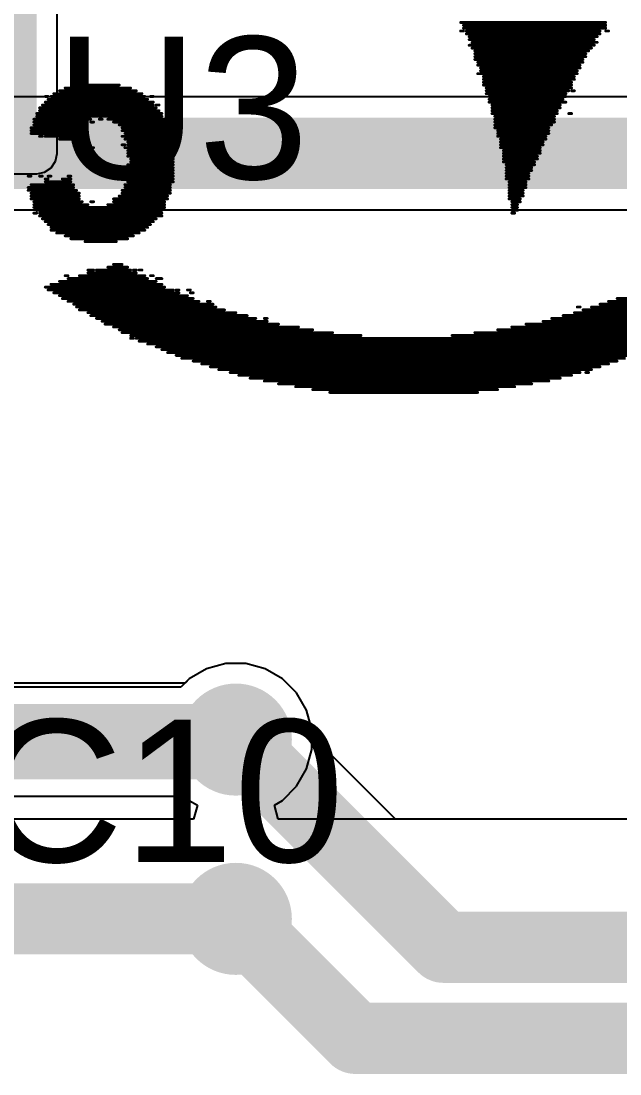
# Model space of a CAD drawing. Header units: millimetres. Extents: x -0.34 to 3.69, y -0.26 to 2.67.
# Drawn here: x 1.4395 to 1.65, y -0.2265 to 0.1435 of the extents above; entities that cross this region are included whole.
import ezdxf

# ---------------------------------------------------------------- set-up
doc = ezdxf.new("R2010")
doc.units = ezdxf.units.MM
doc.header["$MEASUREMENT"] = 0
for name, color, linetype in [('BottomLayer', 5, 'Continuous'), ('BottomOverlay', 54, 'Continuous'), ('TopLayer', 1, 'Continuous'), ('TopOverlay', 2, 'Continuous'), ('ViaHoleLayer', 16, 'Continuous')]:
    doc.layers.add(name, color=color, linetype=linetype)
doc.styles.add('Arial', font='', dxfattribs={"height": 0.2})
doc.styles.get('Arial').set_extended_font_data('Arial')

msp = doc.modelspace()

# ---------------------------------------------------------------- hatches: boundary and pattern name
at = {"layer": 'BottomLayer'}
h = msp.add_hatch(color=5, dxfattribs=at)
edge = h.paths.add_edge_path()
edge.add_arc((1.515, -0.109), 0.01969, 0, 360)
h = msp.add_hatch(color=5, dxfattribs=at)
edge = h.paths.add_edge_path()
edge.add_arc((1.515, -0.172), 0.01969, 0, 360)
at = {"layer": 'TopLayer'}
msp.add_hatch(color=1, dxfattribs=at).paths.add_polyline_path([(1.16129, 0.097), (1.445, 0.097), (1.445, 0.272), (1.16129, 0.272)])
h = msp.add_hatch(color=1, dxfattribs=at)
edge = h.paths.add_edge_path()
edge.add_arc((1.515, -0.109), 0.01969, 0, 360)
h = msp.add_hatch(color=1, dxfattribs=at)
edge = h.paths.add_edge_path()
edge.add_arc((1.515, -0.172), 0.01969, 0, 360)
at = {"layer": 'ViaHoleLayer'}
h = msp.add_hatch(color=16, dxfattribs=at)
edge = h.paths.add_edge_path()
edge.add_arc((1.515, -0.109), 0.00984, 0, 360)
h = msp.add_hatch(color=16, dxfattribs=at)
edge = h.paths.add_edge_path()
edge.add_arc((1.515, -0.172), 0.00984, 0, 360)

# ---------------------------------------------------------------- linework, layer by layer
at = {"layer": 'BottomLayer'}
for p, q in [((2.26056, 0.11688), (1.02024, 0.11688)), ((1.38785, 0.07712), (2.26056, 0.07712)), ((1.5047, -0.08413), (1.49862, -0.08765)), ((1.51149, -0.08231), (1.5047, -0.08413)), ((1.51851, -0.08231), (1.51149, -0.08231)), ((1.5253, -0.08413), (1.51851, -0.08231)), ((1.53138, -0.08765), (1.5253, -0.08413)), ((1.49862, -0.08765), (1.49714, -0.08912)), ((1.53635, -0.09262), (1.53138, -0.08765)), ((1.49714, -0.08912), (1.4145, -0.08912)), ((1.53987, -0.0987), (1.53635, -0.09262)), ((1.54168, -0.10549), (1.53987, -0.0987)), ((1.54168, -0.10757), (1.54168, -0.10549)), ((1.57112, -0.137), (1.54168, -0.10757)), ((1.4145, -0.12888), (1.49714, -0.12888)), ((1.49714, -0.12888), (1.49862, -0.13035)), ((1.49862, -0.13035), (1.50147, -0.132)), ((1.50147, -0.132), (1.50013, -0.137)), ((1.50013, -0.137), (1.34119, -0.137)), ((2.84944, -0.137), (1.57112, -0.137))]:
    msp.add_line(p, q, dxfattribs=at)
at = {"layer": 'BottomLayer', "const_width": 0.025}
for points in [[(1.012, 0.097), (2.272, 0.097)], [(1.39, -0.109), (1.515, -0.109)], [(1.515, -0.109), (1.588, -0.182)], [(1.39, -0.172), (1.515, -0.172)], [(1.515, -0.172), (1.557, -0.214)], [(1.588, -0.182), (3.01436, -0.182)], [(1.557, -0.214), (3.02761, -0.214)]]:
    msp.add_lwpolyline(points, dxfattribs=at)
at = {"layer": 'BottomLayer', "const_width": 0.0125}
for points in [[(1.50875, -0.109, 1), (1.52125, -0.109, 1)], [(1.50875, -0.109, 1), (1.52125, -0.109, 1)], [(1.50875, -0.172, 1), (1.52125, -0.172, 1)], [(1.50875, -0.172, 1), (1.52125, -0.172, 1)], [(1.58175, -0.182, 1), (1.59425, -0.182, 1)], [(1.58175, -0.182, 1), (1.59425, -0.182, 1)], [(1.55075, -0.214, 1), (1.56325, -0.214, 1)], [(1.55075, -0.214, 1), (1.56325, -0.214, 1)]]:
    msp.add_lwpolyline(points, format="xyb", close=True, dxfattribs=at)
at = {"layer": 'BottomOverlay', "const_width": 0.001}
for points in [[(1.594, 0.143), (1.645, 0.143)], [(1.595, 0.142), (1.645, 0.142)], [(1.595, 0.141), (1.645, 0.141)], [(1.594, 0.14), (1.595, 0.14)], [(1.596, 0.14), (1.643, 0.14)], [(1.596, 0.139), (1.643, 0.139)], [(1.597, 0.138), (1.642, 0.138)], [(1.597, 0.137), (1.641, 0.137)], [(1.645, 0.14), (1.646, 0.14)], [(1.597, 0.135), (1.641, 0.135)], [(1.598, 0.136), (1.642, 0.136)], [(1.598, 0.134), (1.64, 0.134)], [(1.599, 0.133), (1.639, 0.133)], [(1.599, 0.132), (1.638, 0.132)], [(1.599, 0.131), (1.638, 0.131)], [(1.599, 0.13), (1.637, 0.13)], [(1.6, 0.129), (1.637, 0.129)], [(1.6, 0.128), (1.636, 0.128)], [(1.601, 0.127), (1.636, 0.127)], [(1.601, 0.126), (1.635, 0.126)], [(1.6, 0.125), (1.635, 0.125)], [(1.602, 0.124), (1.634, 0.124)], [(1.602, 0.123), (1.634, 0.123)], [(1.602, 0.122), (1.633, 0.122)], [(1.451, 0.118), (1.482, 0.118)], [(1.453, 0.119), (1.48, 0.119)], [(1.455, 0.12), (1.478, 0.12)], [(1.459, 0.121), (1.474, 0.121)], [(1.602, 0.121), (1.633, 0.121)], [(1.603, 0.12), (1.633, 0.12)], [(1.603, 0.119), (1.632, 0.119)], [(1.603, 0.118), (1.631, 0.118)], [(1.633, 0.119), (1.634, 0.119)], [(1.448, 0.117), (1.449, 0.117)], [(1.448, 0.115), (1.486, 0.115)], [(1.449, 0.116), (1.484, 0.116)], [(1.45, 0.117), (1.483, 0.117)], [(1.485, 0.117), (1.486, 0.117)], [(1.604, 0.117), (1.631, 0.117)], [(1.604, 0.116), (1.63, 0.116)], [(1.604, 0.115), (1.631, 0.115)], [(1.445, 0.111), (1.489, 0.111)], [(1.446, 0.113), (1.487, 0.113)], [(1.446, 0.112), (1.488, 0.112)], [(1.447, 0.114), (1.486, 0.114)], [(1.487, 0.114), (1.488, 0.114)], [(1.605, 0.114), (1.629, 0.114)], [(1.605, 0.113), (1.629, 0.113)], [(1.605, 0.112), (1.628, 0.112)], [(1.605, 0.111), (1.628, 0.111)], [(1.632, 0.111), (1.633, 0.111)], [(1.444, 0.109), (1.464, 0.109)], [(1.444, 0.108), (1.462, 0.108)], [(1.444, 0.107), (1.46, 0.107)], [(1.445, 0.11), (1.489, 0.11)], [(1.464, 0.108), (1.465, 0.108)], [(1.467, 0.109), (1.468, 0.109)], [(1.47, 0.109), (1.49, 0.109)], [(1.472, 0.108), (1.49, 0.108)], [(1.474, 0.107), (1.492, 0.107)], [(1.606, 0.11), (1.627, 0.11)], [(1.606, 0.109), (1.627, 0.109)], [(1.606, 0.108), (1.627, 0.108)], [(1.606, 0.107), (1.626, 0.107)], [(1.443, 0.106), (1.459, 0.106)], [(1.443, 0.105), (1.459, 0.105)], [(1.443, 0.104), (1.459, 0.104)], [(1.46, 0.105), (1.461, 0.105)], [(1.475, 0.106), (1.491, 0.106)], [(1.475, 0.105), (1.492, 0.105)], [(1.476, 0.104), (1.492, 0.104)], [(1.606, 0.106), (1.625, 0.106)], [(1.607, 0.105), (1.625, 0.105)], [(1.607, 0.104), (1.625, 0.104)], [(1.446, 0.103), (1.447, 0.103)], [(1.448, 0.103), (1.458, 0.103)], [(1.453, 0.102), (1.458, 0.102)], [(1.458, 0.101), (1.459, 0.101)], [(1.475, 0.103), (1.492, 0.103)], [(1.475, 0.1), (1.476, 0.1)], [(1.476, 0.102), (1.492, 0.102)], [(1.477, 0.101), (1.492, 0.101)], [(1.477, 0.1), (1.493, 0.1)], [(1.607, 0.103), (1.624, 0.103)], [(1.608, 0.102), (1.624, 0.102)], [(1.608, 0.101), (1.623, 0.101)], [(1.608, 0.1), (1.623, 0.1)], [(1.464, 0.099), (1.465, 0.099)], [(1.476, 0.099), (1.493, 0.099)], [(1.477, 0.098), (1.493, 0.098)], [(1.477, 0.097), (1.493, 0.097)], [(1.477, 0.096), (1.493, 0.096)], [(1.608, 0.099), (1.622, 0.099)], [(1.609, 0.098), (1.622, 0.098)], [(1.609, 0.097), (1.622, 0.097)], [(1.609, 0.096), (1.621, 0.096)], [(1.477, 0.093), (1.493, 0.093)], [(1.477, 0.092), (1.493, 0.092)], [(1.478, 0.095), (1.493, 0.095)], [(1.478, 0.094), (1.493, 0.094)], [(1.609, 0.095), (1.621, 0.095)], [(1.609, 0.094), (1.62, 0.094)], [(1.61, 0.093), (1.62, 0.093)], [(1.61, 0.092), (1.619, 0.092)], [(1.442, 0.089), (1.443, 0.089)], [(1.446, 0.089), (1.447, 0.089)], [(1.449, 0.089), (1.45, 0.089)], [(1.456, 0.089), (1.457, 0.089)], [(1.477, 0.091), (1.493, 0.091)], [(1.477, 0.09), (1.493, 0.09)], [(1.477, 0.089), (1.493, 0.089)], [(1.61, 0.091), (1.619, 0.091)], [(1.61, 0.09), (1.618, 0.09)], [(1.61, 0.089), (1.618, 0.089)], [(1.442, 0.085), (1.458, 0.085)], [(1.443, 0.086), (1.458, 0.086)], [(1.448, 0.088), (1.449, 0.088)], [(1.448, 0.087), (1.457, 0.087)], [(1.454, 0.088), (1.457, 0.088)], [(1.476, 0.086), (1.492, 0.086)], [(1.476, 0.085), (1.492, 0.085)], [(1.477, 0.088), (1.493, 0.088)], [(1.477, 0.087), (1.493, 0.087)], [(1.61, 0.088), (1.618, 0.088)], [(1.611, 0.087), (1.617, 0.087)], [(1.611, 0.086), (1.617, 0.086)], [(1.611, 0.085), (1.617, 0.085)], [(1.442, 0.084), (1.459, 0.084)], [(1.443, 0.083), (1.46, 0.083)], [(1.443, 0.082), (1.46, 0.082)], [(1.443, 0.081), (1.46, 0.081)], [(1.472, 0.081), (1.491, 0.081)], [(1.474, 0.082), (1.491, 0.082)], [(1.475, 0.084), (1.492, 0.084)], [(1.475, 0.083), (1.492, 0.083)], [(1.611, 0.084), (1.616, 0.084)], [(1.611, 0.083), (1.616, 0.083)], [(1.611, 0.082), (1.616, 0.082)], [(1.611, 0.081), (1.615, 0.081)], [(1.444, 0.08), (1.461, 0.08)], [(1.444, 0.079), (1.463, 0.079)], [(1.444, 0.078), (1.49, 0.078)], [(1.464, 0.08), (1.465, 0.08)], [(1.47, 0.079), (1.49, 0.079)], [(1.472, 0.08), (1.49, 0.08)], [(1.612, 0.08), (1.615, 0.08)], [(1.612, 0.079), (1.614, 0.079)], [(1.612, 0.078), (1.614, 0.078)], [(1.444, 0.076), (1.445, 0.076)], [(1.445, 0.077), (1.489, 0.077)], [(1.446, 0.076), (1.489, 0.076)], [(1.446, 0.075), (1.489, 0.075)], [(1.447, 0.074), (1.487, 0.074)], [(1.612, 0.077), (1.614, 0.077)], [(1.612, 0.076), (1.613, 0.076)], [(1.448, 0.073), (1.486, 0.073)], [(1.449, 0.072), (1.485, 0.072)], [(1.45, 0.071), (1.484, 0.071)], [(1.45, 0.07), (1.483, 0.07)], [(1.452, 0.069), (1.481, 0.069)], [(1.455, 0.068), (1.479, 0.068)], [(1.457, 0.067), (1.477, 0.067)], [(1.462, 0.066), (1.473, 0.066)], [(1.463, 0.056), (1.465, 0.056)], [(1.463, 0.055), (1.48, 0.055)], [(1.466, 0.056), (1.478, 0.056)], [(1.47, 0.057), (1.477, 0.057)], [(1.472, 0.058), (1.475, 0.058)], [(1.479, 0.056), (1.48, 0.056)], [(1.481, 0.056), (1.482, 0.056)], [(1.453, 0.052), (1.487, 0.052)], [(1.455, 0.054), (1.456, 0.054)], [(1.456, 0.053), (1.484, 0.053)], [(1.46, 0.054), (1.483, 0.054)], [(1.485, 0.054), (1.486, 0.054)], [(1.487, 0.053), (1.489, 0.053)], [(1.448, 0.05), (1.49, 0.05)], [(1.449, 0.049), (1.493, 0.049)], [(1.45, 0.051), (1.489, 0.051)], [(1.451, 0.048), (1.495, 0.048)], [(1.494, 0.049), (1.495, 0.049)], [(1.498, 0.049), (1.499, 0.049)], [(1.499, 0.048), (1.5, 0.048)], [(1.453, 0.047), (1.498, 0.047)], [(1.454, 0.046), (1.5, 0.046)], [(1.456, 0.045), (1.502, 0.045)], [(1.458, 0.044), (1.507, 0.044)], [(1.505, 0.045), (1.506, 0.045)], [(1.643, 0.044), (1.692, 0.044)], [(1.646, 0.045), (1.696, 0.045)], [(1.649, 0.046), (1.696, 0.046)], [(1.459, 0.043), (1.508, 0.043)], [(1.46, 0.042), (1.511, 0.042)], [(1.463, 0.041), (1.515, 0.041)], [(1.634, 0.041), (1.687, 0.041)], [(1.635, 0.043), (1.636, 0.043)], [(1.637, 0.042), (1.689, 0.042)], [(1.64, 0.043), (1.691, 0.043)], [(1.464, 0.04), (1.519, 0.04)], [(1.466, 0.039), (1.522, 0.039)], [(1.468, 0.038), (1.526, 0.038)], [(1.469, 0.037), (1.53, 0.037)], [(1.525, 0.039), (1.526, 0.039)], [(1.617, 0.037), (1.68, 0.037)], [(1.623, 0.038), (1.682, 0.038)], [(1.626, 0.039), (1.683, 0.039)], [(1.63, 0.04), (1.685, 0.04)], [(1.472, 0.036), (1.537, 0.036)], [(1.474, 0.035), (1.542, 0.035)], [(1.475, 0.034), (1.549, 0.034)], [(1.478, 0.033), (1.559, 0.033)], [(1.591, 0.033), (1.672, 0.033)], [(1.599, 0.034), (1.674, 0.034)], [(1.607, 0.035), (1.676, 0.035)], [(1.612, 0.036), (1.678, 0.036)], [(1.478, 0.032), (1.479, 0.032)], [(1.48, 0.032), (1.669, 0.032)], [(1.481, 0.031), (1.667, 0.031)], [(1.484, 0.03), (1.665, 0.03)], [(1.487, 0.029), (1.663, 0.029)], [(1.489, 0.028), (1.66, 0.028)], [(1.491, 0.027), (1.657, 0.027)], [(1.494, 0.026), (1.655, 0.026)], [(1.496, 0.025), (1.652, 0.025)], [(1.5, 0.024), (1.649, 0.024)], [(1.503, 0.023), (1.646, 0.023)], [(1.506, 0.022), (1.643, 0.022)], [(1.509, 0.021), (1.64, 0.021)], [(1.513, 0.02), (1.636, 0.02)], [(1.516, 0.019), (1.633, 0.019)], [(1.638, 0.02), (1.639, 0.02)], [(1.52, 0.018), (1.629, 0.018)], [(1.525, 0.017), (1.625, 0.017)], [(1.53, 0.016), (1.619, 0.016)], [(1.536, 0.015), (1.613, 0.015)], [(1.542, 0.014), (1.607, 0.014)], [(1.548, 0.013), (1.6, 0.013)]]:
    msp.add_lwpolyline(points, dxfattribs=at)
at = {"layer": 'BottomOverlay', "const_width": 0.0005}
for points in [[(1.59375, 0.143, 1), (1.59425, 0.143, 1)], [(1.59475, 0.142, 1), (1.59525, 0.142, 1)], [(1.59475, 0.141, 1), (1.59525, 0.141, 1)], [(1.64475, 0.143, 1), (1.64525, 0.143, 1)], [(1.64475, 0.142, 1), (1.64525, 0.142, 1)], [(1.64475, 0.141, 1), (1.64525, 0.141, 1)], [(1.59375, 0.14, 1), (1.59425, 0.14, 1)], [(1.59475, 0.14, 1), (1.59525, 0.14, 1)], [(1.59575, 0.14, 1), (1.59625, 0.14, 1)], [(1.59575, 0.139, 1), (1.59625, 0.139, 1)], [(1.59675, 0.138, 1), (1.59725, 0.138, 1)], [(1.59675, 0.137, 1), (1.59725, 0.137, 1)], [(1.64075, 0.137, 1), (1.64125, 0.137, 1)], [(1.64175, 0.138, 1), (1.64225, 0.138, 1)], [(1.64275, 0.14, 1), (1.64325, 0.14, 1)], [(1.64275, 0.139, 1), (1.64325, 0.139, 1)], [(1.64475, 0.14, 1), (1.64525, 0.14, 1)], [(1.64575, 0.14, 1), (1.64625, 0.14, 1)], [(1.59675, 0.135, 1), (1.59725, 0.135, 1)], [(1.59775, 0.136, 1), (1.59825, 0.136, 1)], [(1.59775, 0.134, 1), (1.59825, 0.134, 1)], [(1.59875, 0.133, 1), (1.59925, 0.133, 1)], [(1.63875, 0.133, 1), (1.63925, 0.133, 1)], [(1.63975, 0.134, 1), (1.64025, 0.134, 1)], [(1.64075, 0.135, 1), (1.64125, 0.135, 1)], [(1.64175, 0.136, 1), (1.64225, 0.136, 1)], [(1.59875, 0.132, 1), (1.59925, 0.132, 1)], [(1.59875, 0.131, 1), (1.59925, 0.131, 1)], [(1.59875, 0.13, 1), (1.59925, 0.13, 1)], [(1.63675, 0.13, 1), (1.63725, 0.13, 1)], [(1.63675, 0.129, 1), (1.63725, 0.129, 1)], [(1.63775, 0.132, 1), (1.63825, 0.132, 1)], [(1.63775, 0.131, 1), (1.63825, 0.131, 1)], [(1.59975, 0.129, 1), (1.60025, 0.129, 1)], [(1.59975, 0.128, 1), (1.60025, 0.128, 1)], [(1.60075, 0.127, 1), (1.60125, 0.127, 1)], [(1.60075, 0.126, 1), (1.60125, 0.126, 1)], [(1.63475, 0.126, 1), (1.63525, 0.126, 1)], [(1.63575, 0.128, 1), (1.63625, 0.128, 1)], [(1.63575, 0.127, 1), (1.63625, 0.127, 1)], [(1.59975, 0.125, 1), (1.60025, 0.125, 1)], [(1.60175, 0.124, 1), (1.60225, 0.124, 1)], [(1.60175, 0.123, 1), (1.60225, 0.123, 1)], [(1.60175, 0.122, 1), (1.60225, 0.122, 1)], [(1.63275, 0.122, 1), (1.63325, 0.122, 1)], [(1.63375, 0.124, 1), (1.63425, 0.124, 1)], [(1.63375, 0.123, 1), (1.63425, 0.123, 1)], [(1.63475, 0.125, 1), (1.63525, 0.125, 1)], [(1.45075, 0.118, 1), (1.45125, 0.118, 1)], [(1.45275, 0.119, 1), (1.45325, 0.119, 1)], [(1.45475, 0.12, 1), (1.45525, 0.12, 1)], [(1.45875, 0.121, 1), (1.45925, 0.121, 1)], [(1.47375, 0.121, 1), (1.47425, 0.121, 1)], [(1.47775, 0.12, 1), (1.47825, 0.12, 1)], [(1.47975, 0.119, 1), (1.48025, 0.119, 1)], [(1.48175, 0.118, 1), (1.48225, 0.118, 1)], [(1.60175, 0.121, 1), (1.60225, 0.121, 1)], [(1.60275, 0.12, 1), (1.60325, 0.12, 1)], [(1.60275, 0.119, 1), (1.60325, 0.119, 1)], [(1.60275, 0.118, 1), (1.60325, 0.118, 1)], [(1.63075, 0.118, 1), (1.63125, 0.118, 1)], [(1.63175, 0.119, 1), (1.63225, 0.119, 1)], [(1.63275, 0.121, 1), (1.63325, 0.121, 1)], [(1.63275, 0.12, 1), (1.63325, 0.12, 1)], [(1.63275, 0.119, 1), (1.63325, 0.119, 1)], [(1.63375, 0.119, 1), (1.63425, 0.119, 1)], [(1.44775, 0.117, 1), (1.44825, 0.117, 1)], [(1.44775, 0.115, 1), (1.44825, 0.115, 1)], [(1.44875, 0.117, 1), (1.44925, 0.117, 1)], [(1.44875, 0.116, 1), (1.44925, 0.116, 1)], [(1.44975, 0.117, 1), (1.45025, 0.117, 1)], [(1.48275, 0.117, 1), (1.48325, 0.117, 1)], [(1.48375, 0.116, 1), (1.48425, 0.116, 1)], [(1.48475, 0.117, 1), (1.48525, 0.117, 1)], [(1.48575, 0.117, 1), (1.48625, 0.117, 1)], [(1.48575, 0.115, 1), (1.48625, 0.115, 1)], [(1.60375, 0.117, 1), (1.60425, 0.117, 1)], [(1.60375, 0.116, 1), (1.60425, 0.116, 1)], [(1.60375, 0.115, 1), (1.60425, 0.115, 1)], [(1.62975, 0.116, 1), (1.63025, 0.116, 1)], [(1.63075, 0.117, 1), (1.63125, 0.117, 1)], [(1.63075, 0.115, 1), (1.63125, 0.115, 1)], [(1.44475, 0.111, 1), (1.44525, 0.111, 1)], [(1.44575, 0.113, 1), (1.44625, 0.113, 1)], [(1.44575, 0.112, 1), (1.44625, 0.112, 1)], [(1.44675, 0.114, 1), (1.44725, 0.114, 1)], [(1.48575, 0.114, 1), (1.48625, 0.114, 1)], [(1.48675, 0.114, 1), (1.48725, 0.114, 1)], [(1.48675, 0.113, 1), (1.48725, 0.113, 1)], [(1.48775, 0.114, 1), (1.48825, 0.114, 1)], [(1.48775, 0.112, 1), (1.48825, 0.112, 1)], [(1.48875, 0.111, 1), (1.48925, 0.111, 1)], [(1.60475, 0.114, 1), (1.60525, 0.114, 1)], [(1.60475, 0.113, 1), (1.60525, 0.113, 1)], [(1.60475, 0.112, 1), (1.60525, 0.112, 1)], [(1.60475, 0.111, 1), (1.60525, 0.111, 1)], [(1.62775, 0.112, 1), (1.62825, 0.112, 1)], [(1.62775, 0.111, 1), (1.62825, 0.111, 1)], [(1.62875, 0.114, 1), (1.62925, 0.114, 1)], [(1.62875, 0.113, 1), (1.62925, 0.113, 1)], [(1.63175, 0.111, 1), (1.63225, 0.111, 1)], [(1.63275, 0.111, 1), (1.63325, 0.111, 1)], [(1.44375, 0.109, 1), (1.44425, 0.109, 1)], [(1.44375, 0.108, 1), (1.44425, 0.108, 1)], [(1.44375, 0.107, 1), (1.44425, 0.107, 1)], [(1.44475, 0.11, 1), (1.44525, 0.11, 1)], [(1.45975, 0.107, 1), (1.46025, 0.107, 1)], [(1.46175, 0.108, 1), (1.46225, 0.108, 1)], [(1.46375, 0.109, 1), (1.46425, 0.109, 1)], [(1.46375, 0.108, 1), (1.46425, 0.108, 1)], [(1.46475, 0.108, 1), (1.46525, 0.108, 1)], [(1.46675, 0.109, 1), (1.46725, 0.109, 1)], [(1.46775, 0.109, 1), (1.46825, 0.109, 1)], [(1.46975, 0.109, 1), (1.47025, 0.109, 1)], [(1.47175, 0.108, 1), (1.47225, 0.108, 1)], [(1.47375, 0.107, 1), (1.47425, 0.107, 1)], [(1.48875, 0.11, 1), (1.48925, 0.11, 1)], [(1.48975, 0.109, 1), (1.49025, 0.109, 1)], [(1.48975, 0.108, 1), (1.49025, 0.108, 1)], [(1.49175, 0.107, 1), (1.49225, 0.107, 1)], [(1.60575, 0.11, 1), (1.60625, 0.11, 1)], [(1.60575, 0.109, 1), (1.60625, 0.109, 1)], [(1.60575, 0.108, 1), (1.60625, 0.108, 1)], [(1.60575, 0.107, 1), (1.60625, 0.107, 1)], [(1.62575, 0.107, 1), (1.62625, 0.107, 1)], [(1.62675, 0.11, 1), (1.62725, 0.11, 1)], [(1.62675, 0.109, 1), (1.62725, 0.109, 1)], [(1.62675, 0.108, 1), (1.62725, 0.108, 1)], [(1.44275, 0.106, 1), (1.44325, 0.106, 1)], [(1.44275, 0.105, 1), (1.44325, 0.105, 1)], [(1.44275, 0.104, 1), (1.44325, 0.104, 1)], [(1.45875, 0.106, 1), (1.45925, 0.106, 1)], [(1.45875, 0.105, 1), (1.45925, 0.105, 1)], [(1.45875, 0.104, 1), (1.45925, 0.104, 1)], [(1.45975, 0.105, 1), (1.46025, 0.105, 1)], [(1.46075, 0.105, 1), (1.46125, 0.105, 1)], [(1.47475, 0.106, 1), (1.47525, 0.106, 1)], [(1.47475, 0.105, 1), (1.47525, 0.105, 1)], [(1.47575, 0.104, 1), (1.47625, 0.104, 1)], [(1.49075, 0.106, 1), (1.49125, 0.106, 1)], [(1.49175, 0.105, 1), (1.49225, 0.105, 1)], [(1.49175, 0.104, 1), (1.49225, 0.104, 1)], [(1.60575, 0.106, 1), (1.60625, 0.106, 1)], [(1.60675, 0.105, 1), (1.60725, 0.105, 1)], [(1.60675, 0.104, 1), (1.60725, 0.104, 1)], [(1.62475, 0.106, 1), (1.62525, 0.106, 1)], [(1.62475, 0.105, 1), (1.62525, 0.105, 1)], [(1.62475, 0.104, 1), (1.62525, 0.104, 1)], [(1.44575, 0.103, 1), (1.44625, 0.103, 1)], [(1.44675, 0.103, 1), (1.44725, 0.103, 1)], [(1.44775, 0.103, 1), (1.44825, 0.103, 1)], [(1.45275, 0.102, 1), (1.45325, 0.102, 1)], [(1.45775, 0.103, 1), (1.45825, 0.103, 1)], [(1.45775, 0.102, 1), (1.45825, 0.102, 1)], [(1.45775, 0.101, 1), (1.45825, 0.101, 1)], [(1.45875, 0.101, 1), (1.45925, 0.101, 1)], [(1.47475, 0.103, 1), (1.47525, 0.103, 1)], [(1.47475, 0.1, 1), (1.47525, 0.1, 1)], [(1.47575, 0.102, 1), (1.47625, 0.102, 1)], [(1.47575, 0.1, 1), (1.47625, 0.1, 1)], [(1.47675, 0.101, 1), (1.47725, 0.101, 1)], [(1.47675, 0.1, 1), (1.47725, 0.1, 1)], [(1.49175, 0.103, 1), (1.49225, 0.103, 1)], [(1.49175, 0.102, 1), (1.49225, 0.102, 1)], [(1.49175, 0.101, 1), (1.49225, 0.101, 1)], [(1.49275, 0.1, 1), (1.49325, 0.1, 1)], [(1.60675, 0.103, 1), (1.60725, 0.103, 1)], [(1.60775, 0.102, 1), (1.60825, 0.102, 1)], [(1.60775, 0.101, 1), (1.60825, 0.101, 1)], [(1.60775, 0.1, 1), (1.60825, 0.1, 1)], [(1.62275, 0.101, 1), (1.62325, 0.101, 1)], [(1.62275, 0.1, 1), (1.62325, 0.1, 1)], [(1.62375, 0.103, 1), (1.62425, 0.103, 1)], [(1.62375, 0.102, 1), (1.62425, 0.102, 1)], [(1.46375, 0.099, 1), (1.46425, 0.099, 1)], [(1.46475, 0.099, 1), (1.46525, 0.099, 1)], [(1.47575, 0.099, 1), (1.47625, 0.099, 1)], [(1.47675, 0.098, 1), (1.47725, 0.098, 1)], [(1.47675, 0.097, 1), (1.47725, 0.097, 1)], [(1.47675, 0.096, 1), (1.47725, 0.096, 1)], [(1.49275, 0.099, 1), (1.49325, 0.099, 1)], [(1.49275, 0.098, 1), (1.49325, 0.098, 1)], [(1.49275, 0.097, 1), (1.49325, 0.097, 1)], [(1.49275, 0.096, 1), (1.49325, 0.096, 1)], [(1.60775, 0.099, 1), (1.60825, 0.099, 1)], [(1.60875, 0.098, 1), (1.60925, 0.098, 1)], [(1.60875, 0.097, 1), (1.60925, 0.097, 1)], [(1.60875, 0.096, 1), (1.60925, 0.096, 1)], [(1.62075, 0.096, 1), (1.62125, 0.096, 1)], [(1.62175, 0.099, 1), (1.62225, 0.099, 1)], [(1.62175, 0.098, 1), (1.62225, 0.098, 1)], [(1.62175, 0.097, 1), (1.62225, 0.097, 1)], [(1.47675, 0.093, 1), (1.47725, 0.093, 1)], [(1.47775, 0.095, 1), (1.47825, 0.095, 1)], [(1.47775, 0.094, 1), (1.47825, 0.094, 1)], [(1.49275, 0.095, 1), (1.49325, 0.095, 1)], [(1.49275, 0.094, 1), (1.49325, 0.094, 1)], [(1.49275, 0.093, 1), (1.49325, 0.093, 1)], [(1.60875, 0.095, 1), (1.60925, 0.095, 1)], [(1.60875, 0.094, 1), (1.60925, 0.094, 1)], [(1.60975, 0.093, 1), (1.61025, 0.093, 1)], [(1.61875, 0.092, 1), (1.61925, 0.092, 1)], [(1.61975, 0.094, 1), (1.62025, 0.094, 1)], [(1.61975, 0.093, 1), (1.62025, 0.093, 1)], [(1.62075, 0.095, 1), (1.62125, 0.095, 1)], [(1.44175, 0.089, 1), (1.44225, 0.089, 1)], [(1.44275, 0.089, 1), (1.44325, 0.089, 1)], [(1.44575, 0.089, 1), (1.44625, 0.089, 1)], [(1.44675, 0.089, 1), (1.44725, 0.089, 1)], [(1.44875, 0.089, 1), (1.44925, 0.089, 1)], [(1.44975, 0.089, 1), (1.45025, 0.089, 1)], [(1.45575, 0.089, 1), (1.45625, 0.089, 1)], [(1.45675, 0.089, 1), (1.45725, 0.089, 1)], [(1.47675, 0.092, 1), (1.47725, 0.092, 1)], [(1.47675, 0.091, 1), (1.47725, 0.091, 1)], [(1.47675, 0.09, 1), (1.47725, 0.09, 1)], [(1.47675, 0.089, 1), (1.47725, 0.089, 1)], [(1.49275, 0.092, 1), (1.49325, 0.092, 1)], [(1.49275, 0.091, 1), (1.49325, 0.091, 1)], [(1.49275, 0.09, 1), (1.49325, 0.09, 1)], [(1.49275, 0.089, 1), (1.49325, 0.089, 1)], [(1.60975, 0.092, 1), (1.61025, 0.092, 1)], [(1.60975, 0.091, 1), (1.61025, 0.091, 1)], [(1.60975, 0.09, 1), (1.61025, 0.09, 1)], [(1.60975, 0.089, 1), (1.61025, 0.089, 1)], [(1.61775, 0.09, 1), (1.61825, 0.09, 1)], [(1.61775, 0.089, 1), (1.61825, 0.089, 1)], [(1.61875, 0.091, 1), (1.61925, 0.091, 1)], [(1.44175, 0.085, 1), (1.44225, 0.085, 1)], [(1.44275, 0.086, 1), (1.44325, 0.086, 1)], [(1.44775, 0.088, 1), (1.44825, 0.088, 1)], [(1.44775, 0.087, 1), (1.44825, 0.087, 1)], [(1.44875, 0.088, 1), (1.44925, 0.088, 1)], [(1.45375, 0.088, 1), (1.45425, 0.088, 1)], [(1.45675, 0.088, 1), (1.45725, 0.088, 1)], [(1.45675, 0.087, 1), (1.45725, 0.087, 1)], [(1.45775, 0.086, 1), (1.45825, 0.086, 1)], [(1.45775, 0.085, 1), (1.45825, 0.085, 1)], [(1.47575, 0.086, 1), (1.47625, 0.086, 1)], [(1.47575, 0.085, 1), (1.47625, 0.085, 1)], [(1.47675, 0.088, 1), (1.47725, 0.088, 1)], [(1.47675, 0.087, 1), (1.47725, 0.087, 1)], [(1.49175, 0.086, 1), (1.49225, 0.086, 1)], [(1.49175, 0.085, 1), (1.49225, 0.085, 1)], [(1.49275, 0.088, 1), (1.49325, 0.088, 1)], [(1.49275, 0.087, 1), (1.49325, 0.087, 1)], [(1.60975, 0.088, 1), (1.61025, 0.088, 1)], [(1.61075, 0.087, 1), (1.61125, 0.087, 1)], [(1.61075, 0.086, 1), (1.61125, 0.086, 1)], [(1.61075, 0.085, 1), (1.61125, 0.085, 1)], [(1.61675, 0.087, 1), (1.61725, 0.087, 1)], [(1.61675, 0.086, 1), (1.61725, 0.086, 1)], [(1.61675, 0.085, 1), (1.61725, 0.085, 1)], [(1.61775, 0.088, 1), (1.61825, 0.088, 1)], [(1.44175, 0.084, 1), (1.44225, 0.084, 1)], [(1.44275, 0.083, 1), (1.44325, 0.083, 1)], [(1.44275, 0.082, 1), (1.44325, 0.082, 1)], [(1.44275, 0.081, 1), (1.44325, 0.081, 1)], [(1.45875, 0.084, 1), (1.45925, 0.084, 1)], [(1.45975, 0.083, 1), (1.46025, 0.083, 1)], [(1.45975, 0.082, 1), (1.46025, 0.082, 1)], [(1.45975, 0.081, 1), (1.46025, 0.081, 1)], [(1.47175, 0.081, 1), (1.47225, 0.081, 1)], [(1.47375, 0.082, 1), (1.47425, 0.082, 1)], [(1.47475, 0.084, 1), (1.47525, 0.084, 1)], [(1.47475, 0.083, 1), (1.47525, 0.083, 1)], [(1.49075, 0.082, 1), (1.49125, 0.082, 1)], [(1.49075, 0.081, 1), (1.49125, 0.081, 1)], [(1.49175, 0.084, 1), (1.49225, 0.084, 1)], [(1.49175, 0.083, 1), (1.49225, 0.083, 1)], [(1.61075, 0.084, 1), (1.61125, 0.084, 1)], [(1.61075, 0.083, 1), (1.61125, 0.083, 1)], [(1.61075, 0.082, 1), (1.61125, 0.082, 1)], [(1.61075, 0.081, 1), (1.61125, 0.081, 1)], [(1.61475, 0.081, 1), (1.61525, 0.081, 1)], [(1.61575, 0.084, 1), (1.61625, 0.084, 1)], [(1.61575, 0.083, 1), (1.61625, 0.083, 1)], [(1.61575, 0.082, 1), (1.61625, 0.082, 1)], [(1.44375, 0.08, 1), (1.44425, 0.08, 1)], [(1.44375, 0.079, 1), (1.44425, 0.079, 1)], [(1.44375, 0.078, 1), (1.44425, 0.078, 1)], [(1.46075, 0.08, 1), (1.46125, 0.08, 1)], [(1.46275, 0.079, 1), (1.46325, 0.079, 1)], [(1.46375, 0.08, 1), (1.46425, 0.08, 1)], [(1.46475, 0.08, 1), (1.46525, 0.08, 1)], [(1.46975, 0.079, 1), (1.47025, 0.079, 1)], [(1.47175, 0.08, 1), (1.47225, 0.08, 1)], [(1.48975, 0.08, 1), (1.49025, 0.08, 1)], [(1.48975, 0.079, 1), (1.49025, 0.079, 1)], [(1.48975, 0.078, 1), (1.49025, 0.078, 1)], [(1.61175, 0.08, 1), (1.61225, 0.08, 1)], [(1.61175, 0.079, 1), (1.61225, 0.079, 1)], [(1.61175, 0.078, 1), (1.61225, 0.078, 1)], [(1.61375, 0.079, 1), (1.61425, 0.079, 1)], [(1.61375, 0.078, 1), (1.61425, 0.078, 1)], [(1.61475, 0.08, 1), (1.61525, 0.08, 1)], [(1.44375, 0.076, 1), (1.44425, 0.076, 1)], [(1.44475, 0.077, 1), (1.44525, 0.077, 1)], [(1.44475, 0.076, 1), (1.44525, 0.076, 1)], [(1.44575, 0.076, 1), (1.44625, 0.076, 1)], [(1.44575, 0.075, 1), (1.44625, 0.075, 1)], [(1.44675, 0.074, 1), (1.44725, 0.074, 1)], [(1.48675, 0.074, 1), (1.48725, 0.074, 1)], [(1.48875, 0.077, 1), (1.48925, 0.077, 1)], [(1.48875, 0.076, 1), (1.48925, 0.076, 1)], [(1.48875, 0.075, 1), (1.48925, 0.075, 1)], [(1.61175, 0.077, 1), (1.61225, 0.077, 1)], [(1.61175, 0.076, 1), (1.61225, 0.076, 1)], [(1.61275, 0.076, 1), (1.61325, 0.076, 1)], [(1.61375, 0.077, 1), (1.61425, 0.077, 1)], [(1.44775, 0.073, 1), (1.44825, 0.073, 1)], [(1.44875, 0.072, 1), (1.44925, 0.072, 1)], [(1.44975, 0.071, 1), (1.45025, 0.071, 1)], [(1.44975, 0.07, 1), (1.45025, 0.07, 1)], [(1.48275, 0.07, 1), (1.48325, 0.07, 1)], [(1.48375, 0.071, 1), (1.48425, 0.071, 1)], [(1.48475, 0.072, 1), (1.48525, 0.072, 1)], [(1.48575, 0.073, 1), (1.48625, 0.073, 1)], [(1.45175, 0.069, 1), (1.45225, 0.069, 1)], [(1.45475, 0.068, 1), (1.45525, 0.068, 1)], [(1.45675, 0.067, 1), (1.45725, 0.067, 1)], [(1.47675, 0.067, 1), (1.47725, 0.067, 1)], [(1.47875, 0.068, 1), (1.47925, 0.068, 1)], [(1.48075, 0.069, 1), (1.48125, 0.069, 1)], [(1.46175, 0.066, 1), (1.46225, 0.066, 1)], [(1.47275, 0.066, 1), (1.47325, 0.066, 1)], [(1.46275, 0.056, 1), (1.46325, 0.056, 1)], [(1.46475, 0.056, 1), (1.46525, 0.056, 1)], [(1.46575, 0.056, 1), (1.46625, 0.056, 1)], [(1.46975, 0.057, 1), (1.47025, 0.057, 1)], [(1.47175, 0.058, 1), (1.47225, 0.058, 1)], [(1.47475, 0.058, 1), (1.47525, 0.058, 1)], [(1.47675, 0.057, 1), (1.47725, 0.057, 1)], [(1.47775, 0.056, 1), (1.47825, 0.056, 1)], [(1.47875, 0.056, 1), (1.47925, 0.056, 1)], [(1.47975, 0.056, 1), (1.48025, 0.056, 1)], [(1.47975, 0.055, 1), (1.48025, 0.055, 1)], [(1.48075, 0.056, 1), (1.48125, 0.056, 1)], [(1.48175, 0.056, 1), (1.48225, 0.056, 1)], [(1.45275, 0.052, 1), (1.45325, 0.052, 1)], [(1.45475, 0.054, 1), (1.45525, 0.054, 1)], [(1.45575, 0.054, 1), (1.45625, 0.054, 1)], [(1.45575, 0.053, 1), (1.45625, 0.053, 1)], [(1.45975, 0.054, 1), (1.46025, 0.054, 1)], [(1.46275, 0.055, 1), (1.46325, 0.055, 1)], [(1.48275, 0.054, 1), (1.48325, 0.054, 1)], [(1.48375, 0.053, 1), (1.48425, 0.053, 1)], [(1.48475, 0.054, 1), (1.48525, 0.054, 1)], [(1.48575, 0.054, 1), (1.48625, 0.054, 1)], [(1.48675, 0.053, 1), (1.48725, 0.053, 1)], [(1.48675, 0.052, 1), (1.48725, 0.052, 1)], [(1.48875, 0.053, 1), (1.48925, 0.053, 1)], [(1.44775, 0.05, 1), (1.44825, 0.05, 1)], [(1.44875, 0.049, 1), (1.44925, 0.049, 1)], [(1.44975, 0.051, 1), (1.45025, 0.051, 1)], [(1.45075, 0.048, 1), (1.45125, 0.048, 1)], [(1.48875, 0.051, 1), (1.48925, 0.051, 1)], [(1.48975, 0.05, 1), (1.49025, 0.05, 1)], [(1.49275, 0.049, 1), (1.49325, 0.049, 1)], [(1.49375, 0.049, 1), (1.49425, 0.049, 1)], [(1.49475, 0.049, 1), (1.49525, 0.049, 1)], [(1.49475, 0.048, 1), (1.49525, 0.048, 1)], [(1.49775, 0.049, 1), (1.49825, 0.049, 1)], [(1.49875, 0.049, 1), (1.49925, 0.049, 1)], [(1.49875, 0.048, 1), (1.49925, 0.048, 1)], [(1.49975, 0.048, 1), (1.50025, 0.048, 1)], [(1.45275, 0.047, 1), (1.45325, 0.047, 1)], [(1.45375, 0.046, 1), (1.45425, 0.046, 1)], [(1.45575, 0.045, 1), (1.45625, 0.045, 1)], [(1.45775, 0.044, 1), (1.45825, 0.044, 1)], [(1.49775, 0.047, 1), (1.49825, 0.047, 1)], [(1.49975, 0.046, 1), (1.50025, 0.046, 1)], [(1.50175, 0.045, 1), (1.50225, 0.045, 1)], [(1.50475, 0.045, 1), (1.50525, 0.045, 1)], [(1.50575, 0.045, 1), (1.50625, 0.045, 1)], [(1.50675, 0.044, 1), (1.50725, 0.044, 1)], [(1.64275, 0.044, 1), (1.64325, 0.044, 1)], [(1.64575, 0.045, 1), (1.64625, 0.045, 1)], [(1.64875, 0.046, 1), (1.64925, 0.046, 1)], [(1.45875, 0.043, 1), (1.45925, 0.043, 1)], [(1.45975, 0.042, 1), (1.46025, 0.042, 1)], [(1.46275, 0.041, 1), (1.46325, 0.041, 1)], [(1.50775, 0.043, 1), (1.50825, 0.043, 1)], [(1.51075, 0.042, 1), (1.51125, 0.042, 1)], [(1.51475, 0.041, 1), (1.51525, 0.041, 1)], [(1.63375, 0.041, 1), (1.63425, 0.041, 1)], [(1.63475, 0.043, 1), (1.63525, 0.043, 1)], [(1.63575, 0.043, 1), (1.63625, 0.043, 1)], [(1.63675, 0.042, 1), (1.63725, 0.042, 1)], [(1.63975, 0.043, 1), (1.64025, 0.043, 1)], [(1.46375, 0.04, 1), (1.46425, 0.04, 1)], [(1.46575, 0.039, 1), (1.46625, 0.039, 1)], [(1.46775, 0.038, 1), (1.46825, 0.038, 1)], [(1.46875, 0.037, 1), (1.46925, 0.037, 1)], [(1.51875, 0.04, 1), (1.51925, 0.04, 1)], [(1.52175, 0.039, 1), (1.52225, 0.039, 1)], [(1.52475, 0.039, 1), (1.52525, 0.039, 1)], [(1.52575, 0.039, 1), (1.52625, 0.039, 1)], [(1.52575, 0.038, 1), (1.52625, 0.038, 1)], [(1.52975, 0.037, 1), (1.53025, 0.037, 1)], [(1.61675, 0.037, 1), (1.61725, 0.037, 1)], [(1.62275, 0.038, 1), (1.62325, 0.038, 1)], [(1.62575, 0.039, 1), (1.62625, 0.039, 1)], [(1.62975, 0.04, 1), (1.63025, 0.04, 1)], [(1.47175, 0.036, 1), (1.47225, 0.036, 1)], [(1.47375, 0.035, 1), (1.47425, 0.035, 1)], [(1.47475, 0.034, 1), (1.47525, 0.034, 1)], [(1.47775, 0.033, 1), (1.47825, 0.033, 1)], [(1.53675, 0.036, 1), (1.53725, 0.036, 1)], [(1.54175, 0.035, 1), (1.54225, 0.035, 1)], [(1.54875, 0.034, 1), (1.54925, 0.034, 1)], [(1.55875, 0.033, 1), (1.55925, 0.033, 1)], [(1.59075, 0.033, 1), (1.59125, 0.033, 1)], [(1.59875, 0.034, 1), (1.59925, 0.034, 1)], [(1.60675, 0.035, 1), (1.60725, 0.035, 1)], [(1.61175, 0.036, 1), (1.61225, 0.036, 1)], [(1.47775, 0.032, 1), (1.47825, 0.032, 1)], [(1.47875, 0.032, 1), (1.47925, 0.032, 1)], [(1.47975, 0.032, 1), (1.48025, 0.032, 1)], [(1.48075, 0.031, 1), (1.48125, 0.031, 1)], [(1.48375, 0.03, 1), (1.48425, 0.03, 1)], [(1.48675, 0.029, 1), (1.48725, 0.029, 1)], [(1.48875, 0.028, 1), (1.48925, 0.028, 1)], [(1.49075, 0.027, 1), (1.49125, 0.027, 1)], [(1.49375, 0.026, 1), (1.49425, 0.026, 1)], [(1.49575, 0.025, 1), (1.49625, 0.025, 1)], [(1.49975, 0.024, 1), (1.50025, 0.024, 1)], [(1.50275, 0.023, 1), (1.50325, 0.023, 1)], [(1.50575, 0.022, 1), (1.50625, 0.022, 1)], [(1.64275, 0.022, 1), (1.64325, 0.022, 1)], [(1.64575, 0.023, 1), (1.64625, 0.023, 1)], [(1.64875, 0.024, 1), (1.64925, 0.024, 1)], [(1.50875, 0.021, 1), (1.50925, 0.021, 1)], [(1.51275, 0.02, 1), (1.51325, 0.02, 1)], [(1.51575, 0.019, 1), (1.51625, 0.019, 1)], [(1.51975, 0.018, 1), (1.52025, 0.018, 1)], [(1.62875, 0.018, 1), (1.62925, 0.018, 1)], [(1.63275, 0.019, 1), (1.63325, 0.019, 1)], [(1.63575, 0.02, 1), (1.63625, 0.02, 1)], [(1.63775, 0.02, 1), (1.63825, 0.02, 1)], [(1.63875, 0.02, 1), (1.63925, 0.02, 1)], [(1.63975, 0.021, 1), (1.64025, 0.021, 1)], [(1.52475, 0.017, 1), (1.52525, 0.017, 1)], [(1.52975, 0.016, 1), (1.53025, 0.016, 1)], [(1.53575, 0.015, 1), (1.53625, 0.015, 1)], [(1.61275, 0.015, 1), (1.61325, 0.015, 1)], [(1.61875, 0.016, 1), (1.61925, 0.016, 1)], [(1.62475, 0.017, 1), (1.62525, 0.017, 1)], [(1.54175, 0.014, 1), (1.54225, 0.014, 1)], [(1.54775, 0.013, 1), (1.54825, 0.013, 1)], [(1.59975, 0.013, 1), (1.60025, 0.013, 1)], [(1.60675, 0.014, 1), (1.60725, 0.014, 1)]]:
    msp.add_lwpolyline(points, format="xyb", close=True, dxfattribs=at)
at = {"layer": 'TopLayer'}
for p, q in [((1.45214, 0.097), (1.45214, 0.15769)), ((1.45159, 0.09427), (1.45214, 0.097)), ((1.45005, 0.09195), (1.45159, 0.09427)), ((1.32088, 0.08986), (1.445, 0.08986)), ((1.445, 0.08986), (1.44773, 0.09041)), ((1.44773, 0.09041), (1.45005, 0.09195)), ((1.5047, -0.08413), (1.49862, -0.08765)), ((1.51149, -0.08231), (1.5047, -0.08413)), ((1.51851, -0.08231), (1.51149, -0.08231)), ((1.5253, -0.08413), (1.51851, -0.08231)), ((1.53138, -0.08765), (1.5253, -0.08413)), ((1.49862, -0.08765), (1.49564, -0.09062)), ((1.53635, -0.09262), (1.53138, -0.08765)), ((1.49564, -0.09062), (1.42047, -0.09062)), ((1.53987, -0.0987), (1.53635, -0.09262)), ((1.54168, -0.10549), (1.53987, -0.0987)), ((1.54168, -0.11251), (1.54168, -0.10549)), ((1.53987, -0.1193), (1.54168, -0.11251)), ((1.53635, -0.12538), (1.53987, -0.1193)), ((1.53138, -0.13035), (1.53635, -0.12538)), ((1.52853, -0.132), (1.53138, -0.13035)), ((1.52987, -0.137), (1.52853, -0.132)), ((2.64996, -0.137), (1.52987, -0.137))]:
    msp.add_line(p, q, dxfattribs=at)
at = {"layer": 'TopLayer', "const_width": 0.025}
for points in [[(1.39305, -0.1105), (1.5135, -0.1105)], [(1.5135, -0.1105), (1.515, -0.109)], [(1.391, -0.172), (1.515, -0.172)]]:
    msp.add_lwpolyline(points, dxfattribs=at)
at = {"layer": 'TopLayer', "const_width": 0.0125}
for points in [[(1.50725, -0.1105, 1), (1.51975, -0.1105, 1)], [(1.50725, -0.1105, 1), (1.51975, -0.1105, 1)], [(1.50875, -0.109, 1), (1.52125, -0.109, 1)], [(1.50875, -0.172, 1), (1.52125, -0.172, 1)]]:
    msp.add_lwpolyline(points, format="xyb", close=True, dxfattribs=at)

# ---------------------------------------------------------------- texts
at = {"layer": 'TopOverlay', "style": 'Arial'}
for s, p in [('U3', (1.45135, 0.08801)), ('C10', (1.425, -0.152))]:
    msp.add_text(s, height=0.05, dxfattribs=at).set_placement(p)

doc.saveas('drawing.dxf')
